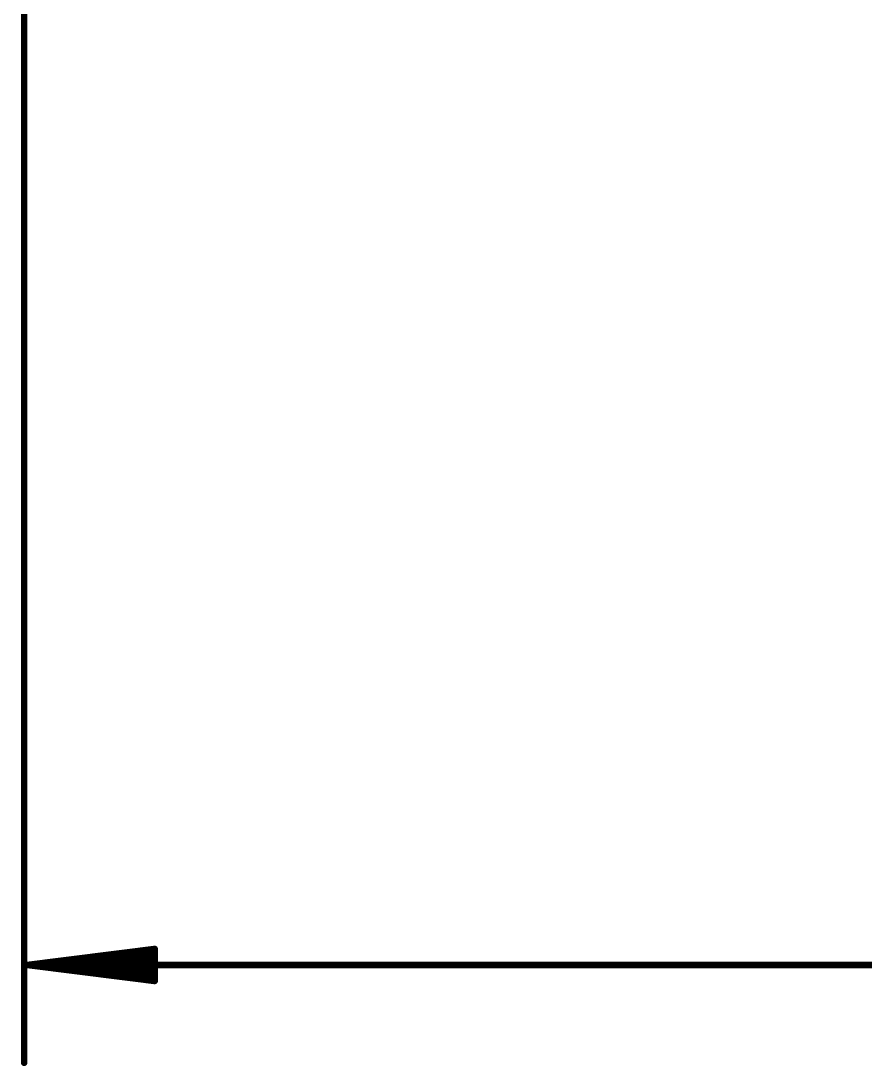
# Model space of a CAD drawing. Extents: x -18 to 144, y -21 to 125.
# Drawn here: x 11.34 to 28.16, y -21.32 to -0.49 of the extents above; entities that cross this region are included whole.
import ezdxf

# ---------------------------------------------------------------- set-up
doc = ezdxf.new("R2010")
doc.units = 0
doc.layers.add('114', color=4, linetype='CONTINUOUS')

msp = doc.modelspace()

# ---------------------------------------------------------------- linework, layer by layer
at = {"layer": '114', "const_width": 0.13}
for points in [[(11.4046, 6.858), (11.4046, -21.254)], [(11.4696, -19.304), (14.0046, -18.9848)], [(14.0046, -18.9848), (14.0046, -19.6232)], [(11.4696, -19.304), (14.0046, -19.044)], [(11.4696, -19.304), (14.0046, -19.174)], [(11.4696, -19.304), (86.3458, -19.304)], [(14.0046, -19.6232), (11.4696, -19.304)], [(14.0046, -19.434), (11.4696, -19.304)], [(14.0046, -19.564), (11.4696, -19.304)]]:
    msp.add_lwpolyline(points, dxfattribs=at)
at = {"layer": '114', "const_width": 0.065}
for points in [[(14.0371, -18.9848, 1), (13.9721, -18.9848)], [(14.0087, -19.017, 1), (14.0005, -18.9525)], [(14.0079, -19.0763, 1), (14.0013, -19.0117)], [(14.0063, -19.2065, 1), (14.0029, -19.1415)], [(11.4696, -19.2715, 1), (11.4696, -19.3365)], [(11.4737, -19.2718, 1), (11.4655, -19.3362)], [(11.4679, -19.2715, 1), (11.4713, -19.3365)], [(11.4713, -19.2715, 1), (11.4679, -19.3365)], [(11.4729, -19.2717, 1), (11.4663, -19.3363)], [(11.4663, -19.2717, 1), (11.4729, -19.3363)], [(11.4655, -19.2718, 1), (11.4737, -19.3362)], [(14.0029, -19.4665, 1), (14.0063, -19.4015)], [(14.0005, -19.6555, 1), (14.0087, -19.591)], [(14.0013, -19.5963, 1), (14.0079, -19.5317)], [(13.9721, -19.6232, 1), (14.0371, -19.6232)], [(11.3721, -21.254, 1), (11.4371, -21.254)]]:
    msp.add_lwpolyline(points, format="xyb", dxfattribs=at)

doc.saveas('drawing.dxf')
